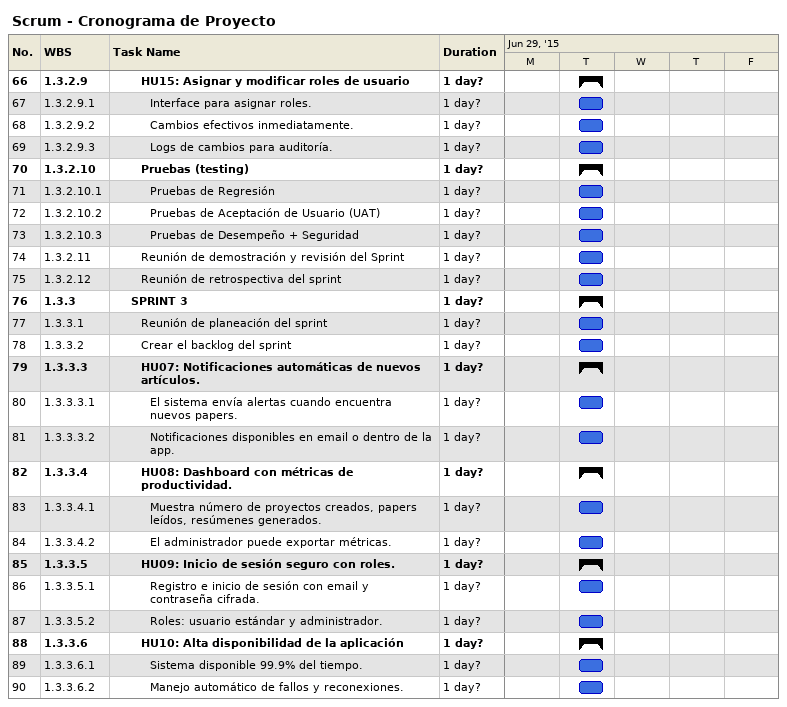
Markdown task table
Scrum - Cronograma de Proyecto

| ID | WBS | Task | Duration | Start | Finish |
|---|---|---|---|---|---|
| 66 | 1.3.2.9 | **HU15: Asignar y modificar roles de usuario** | 1d? | 2015-06-30 | 2015-06-30 |
| 67 | 1.3.2.9.1 | Interface para asignar roles. | 1d? | 2015-06-30 | 2015-06-30 |
| 68 | 1.3.2.9.2 | Cambios efectivos inmediatamente. | 1d? | 2015-06-30 | 2015-06-30 |
| 69 | 1.3.2.9.3 | Logs de cambios para auditoría. | 1d? | 2015-06-30 | 2015-06-30 |
| 70 | 1.3.2.10 | **Pruebas (testing)** | 1d? | 2015-06-30 | 2015-06-30 |
| 71 | 1.3.2.10.1 | Pruebas de Regresión | 1d? | 2015-06-30 | 2015-06-30 |
| 72 | 1.3.2.10.2 | Pruebas de Aceptación de Usuario (UAT) | 1d? | 2015-06-30 | 2015-06-30 |
| 73 | 1.3.2.10.3 | Pruebas de Desempeño + Seguridad | 1d? | 2015-06-30 | 2015-06-30 |
| 74 | 1.3.2.11 | Reunión de demostración y revisión del Sprint | 1d? | 2015-06-30 | 2015-06-30 |
| 75 | 1.3.2.12 | Reunión de retrospectiva del sprint | 1d? | 2015-06-30 | 2015-06-30 |
| 76 | 1.3.3 | **SPRINT 3** | 1d? | 2015-06-30 | 2015-06-30 |
| 77 | 1.3.3.1 | Reunión de planeación del sprint | 1d? | 2015-06-30 | 2015-06-30 |
| 78 | 1.3.3.2 | Crear el backlog del sprint | 1d? | 2015-06-30 | 2015-06-30 |
| 79 | 1.3.3.3 | **HU07: Notificaciones automáticas de nuevos artículos.** | 1d? | 2015-06-30 | 2015-06-30 |
| 80 | 1.3.3.3.1 | El sistema envía alertas cuando encuentra nuevos papers. | 1d? | 2015-06-30 | 2015-06-30 |
| 81 | 1.3.3.3.2 | Notificaciones disponibles en email o dentro de la app. | 1d? | 2015-06-30 | 2015-06-30 |
| 82 | 1.3.3.4 | **HU08: Dashboard con métricas de productividad.** | 1d? | 2015-06-30 | 2015-06-30 |
| 83 | 1.3.3.4.1 | Muestra número de proyectos creados, papers leídos, resúmenes generados. | 1d? | 2015-06-30 | 2015-06-30 |
| 84 | 1.3.3.4.2 | El administrador puede exportar métricas. | 1d? | 2015-06-30 | 2015-06-30 |
| 85 | 1.3.3.5 | **HU09: Inicio de sesión seguro con roles.** | 1d? | 2015-06-30 | 2015-06-30 |
| 86 | 1.3.3.5.1 | Registro e inicio de sesión con email y contraseña cifrada. | 1d? | 2015-06-30 | 2015-06-30 |
| 87 | 1.3.3.5.2 | Roles: usuario estándar y administrador. | 1d? | 2015-06-30 | 2015-06-30 |
| 88 | 1.3.3.6 | **HU10: Alta disponibilidad de la aplicación** | 1d? | 2015-06-30 | 2015-06-30 |
| 89 | 1.3.3.6.1 | Sistema disponible 99.9% del tiempo. | 1d? | 2015-06-30 | 2015-06-30 |
| 90 | 1.3.3.6.2 | Manejo automático de fallos y reconexiones. | 1d? | 2015-06-30 | 2015-06-30 |
